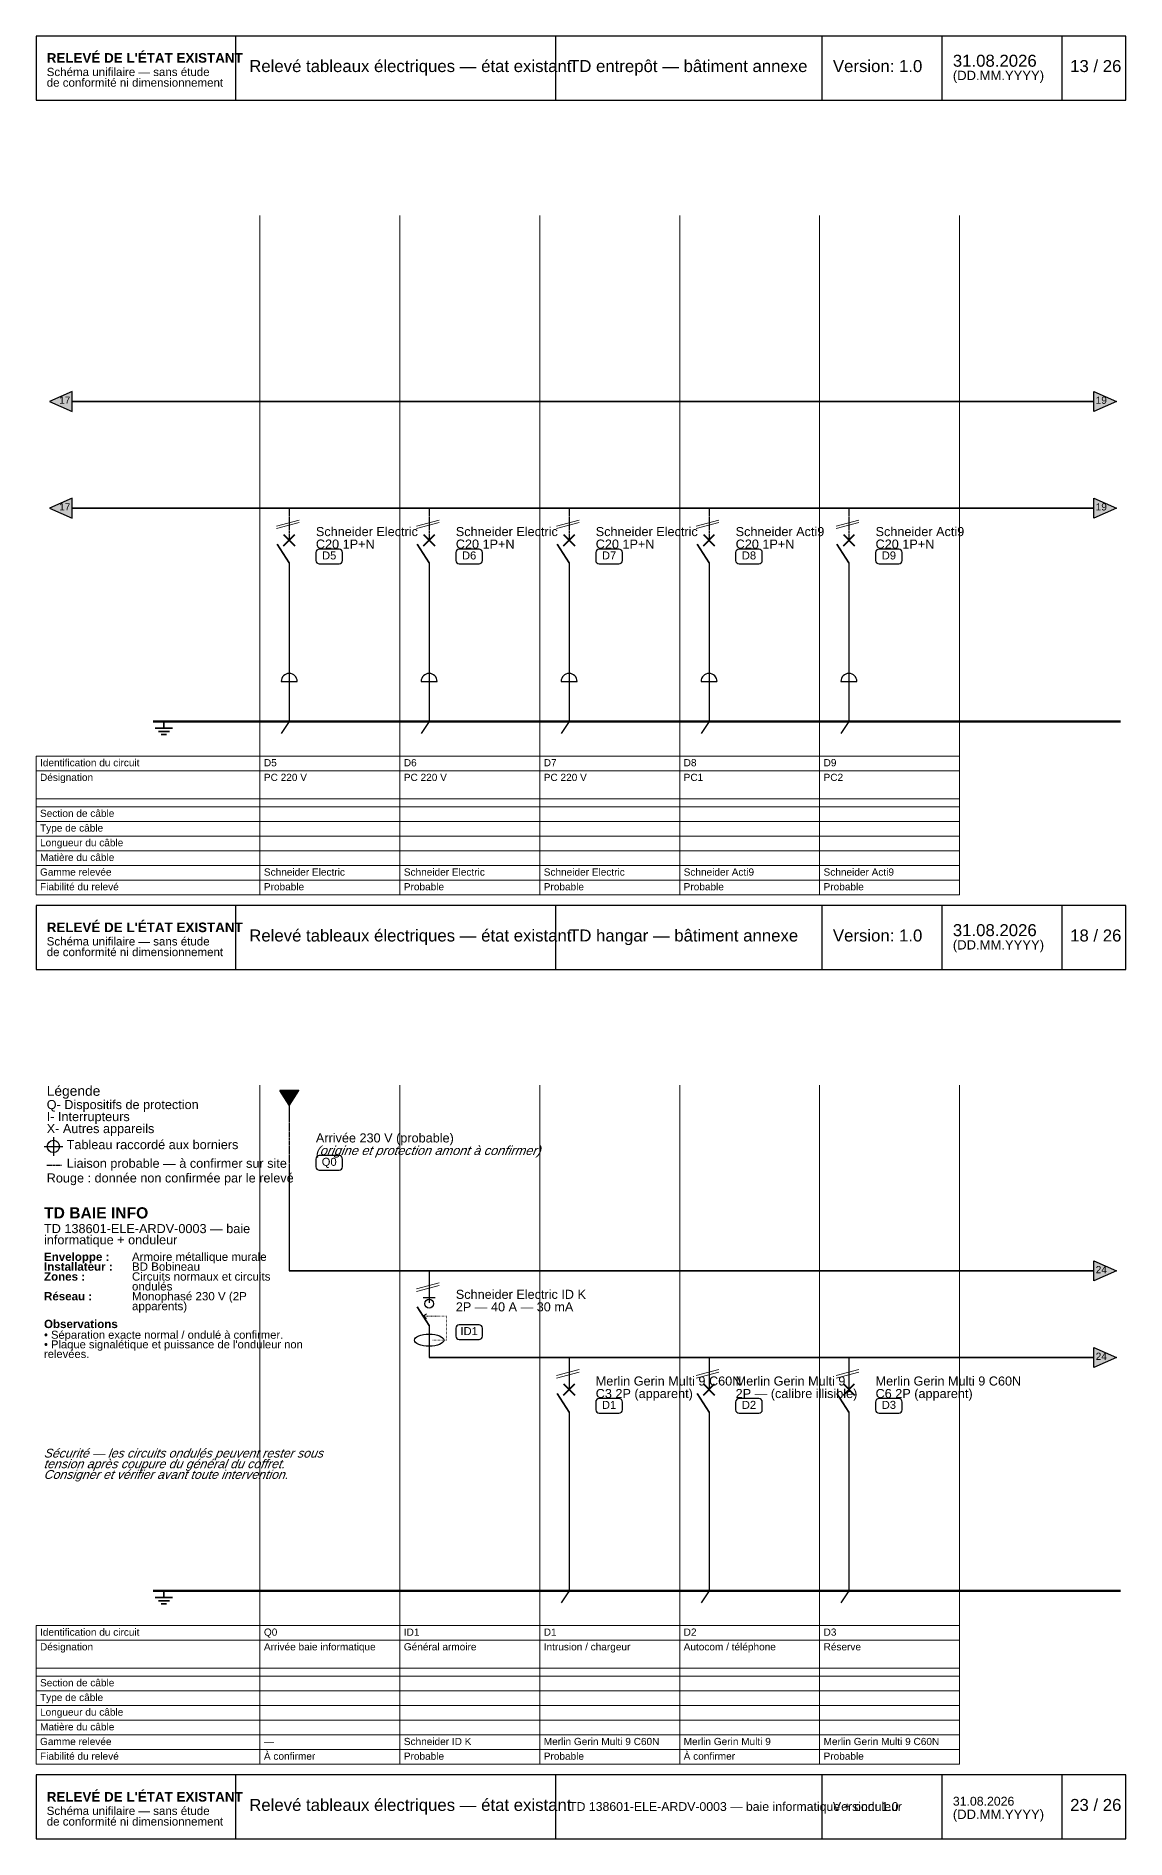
# Model space of a CAD drawing. Header units: millimetres. Extents: x 4 to 1561, y -1145 to 205.
# Drawn here: x 955.2 to 1243.8, y -915.1 to -438.1 of the extents above; entities that cross this region are included whole.
import ezdxf
from ezdxf.enums import TextEntityAlignment as Align

# ---------------------------------------------------------------- set-up
doc = ezdxf.new("R2010")
doc.units = ezdxf.units.MM
doc.header["$LTSCALE"] = 0.5
doc.linetypes.add('DASHED', pattern=[1.524, 1.27, -0.254])
doc.linetypes.add('DOT', pattern=[0.508, 0, -0.508])
for name, color, linetype, lineweight in [('RENVOIS_FOLIO', 5, 'CONTINUOUS', 25), ('SCHEMA', 7, 'CONTINUOUS', 35), ('SCHEMA_PROBABLE', 7, 'DASHED', 35), ('SYMBOLES', 7, 'CONTINUOUS', 25), ('TERRE', 3, 'CONTINUOUS', 50), ('TEXTE', 7, 'CONTINUOUS', 13), ('TEXTE_A_CONFIRMER', 1, 'CONTINUOUS', 13), ('TRAME', 253, 'CONTINUOUS', 9)]:
    doc.layers.add(name, color=color, linetype=linetype, lineweight=lineweight)
doc.styles.add('SCHEMA', font='arial.ttf')
doc.styles.add('SCHEMA_GRAS', font='arialbd.ttf')
doc.styles.add('SCHEMA_ITAL', font='ariali.ttf')

msp = doc.modelspace()

# ---------------------------------------------------------------- hatches: boundary and pattern name
at = {"layer": 'RENVOIS_FOLIO'}
for points in [[(964.76, -532.13), (958.76, -534.78), (964.76, -537.42)], [(1235.3, -532.13), (1241.3, -534.78), (1235.3, -537.42)], [(964.76, -560.35), (958.76, -563), (964.76, -565.65)], [(1235.3, -560.35), (1241.3, -563), (1235.3, -565.65)], [(1235.3, -762.13), (1241.3, -764.78), (1235.3, -767.42)], [(1235.3, -785.06), (1241.3, -787.71), (1235.3, -790.35)]]:
    msp.add_hatch(color=7, dxfattribs=at).paths.add_polyline_path(points)
at = {"layer": 'SCHEMA'}
h = msp.add_hatch(color=7, dxfattribs=at)
edge = h.paths.add_edge_path()
edge.add_arc((1022.26, -619.44), 0.388, 0, 360)
h = msp.add_hatch(color=7, dxfattribs=at)
edge = h.paths.add_edge_path()
edge.add_arc((1059.3, -619.44), 0.388, 0, 360)
h = msp.add_hatch(color=7, dxfattribs=at)
edge = h.paths.add_edge_path()
edge.add_arc((1096.34, -619.44), 0.388, 0, 360)
h = msp.add_hatch(color=7, dxfattribs=at)
edge = h.paths.add_edge_path()
edge.add_arc((1133.39, -619.44), 0.388, 0, 360)
h = msp.add_hatch(color=7, dxfattribs=at)
edge = h.paths.add_edge_path()
edge.add_arc((1170.43, -619.44), 0.388, 0, 360)
msp.add_hatch(color=7, dxfattribs=at).paths.add_polyline_path([(1019.79, -717.05), (1024.73, -717.05), (1022.26, -720.93)])
h = msp.add_hatch(color=7, dxfattribs=at)
edge = h.paths.add_edge_path()
edge.add_arc((1096.34, -849.44), 0.388, 0, 360)
h = msp.add_hatch(color=7, dxfattribs=at)
edge = h.paths.add_edge_path()
edge.add_arc((1133.39, -849.44), 0.388, 0, 360)
h = msp.add_hatch(color=7, dxfattribs=at)
edge = h.paths.add_edge_path()
edge.add_arc((1170.43, -849.44), 0.388, 0, 360)

# ---------------------------------------------------------------- linework, layer by layer
at = {"layer": 'RENVOIS_FOLIO'}
for points in [[(964.76, -532.13), (958.76, -534.78), (964.76, -537.42)], [(1235.3, -532.13), (1241.3, -534.78), (1235.3, -537.42)], [(964.76, -560.35), (958.76, -563), (964.76, -565.65)], [(1235.3, -560.35), (1241.3, -563), (1235.3, -565.65)], [(1235.3, -762.13), (1241.3, -764.78), (1235.3, -767.42)], [(1235.3, -785.06), (1241.3, -787.71), (1235.3, -790.35)]]:
    msp.add_lwpolyline(points, close=True, dxfattribs=at)
at = {"layer": 'SCHEMA', "lineweight": 35}
for p, q in [((964.76, -534.78), (1235.3, -534.78)), ((964.76, -563), (1235.3, -563)), ((1019.09, -572.52), (1022.26, -577.46)), ((1056.13, -572.52), (1059.3, -577.46)), ((1093.17, -572.52), (1096.34, -577.46)), ((1130.21, -572.52), (1133.39, -577.46)), ((1167.25, -572.52), (1170.43, -577.46)), ((989.1, -619.44), (989.1, -621.21)), ((986.81, -621.21), (991.39, -621.21)), ((987.62, -622.06), (990.58, -622.06)), ((988.39, -622.9), (989.81, -622.9)), ((1022.26, -764.78), (1235.3, -764.78)), ((1056.13, -774.3), (1059.3, -779.24)), ((1059.3, -787.71), (1235.3, -787.71)), ((1093.17, -797.23), (1096.34, -802.17)), ((1130.21, -797.23), (1133.39, -802.17)), ((1167.25, -797.23), (1170.43, -802.17)), ((986.81, -851.21), (991.39, -851.21)), ((987.62, -852.06), (990.58, -852.06)), ((988.39, -852.9), (989.81, -852.9)), ((989.1, -849.44), (989.1, -851.21))]:
    msp.add_line(p, q, dxfattribs=at)
at = {"layer": 'SCHEMA', "lineweight": 40}
for p, q in [((1020.78, -572.95), (1023.74, -569.99)), ((1020.78, -569.99), (1023.74, -572.95)), ((1057.82, -572.95), (1060.78, -569.99)), ((1057.82, -569.99), (1060.78, -572.95)), ((1094.86, -572.95), (1097.83, -569.99)), ((1094.86, -569.99), (1097.83, -572.95)), ((1131.9, -572.95), (1134.87, -569.99)), ((1131.9, -569.99), (1134.87, -572.95)), ((1168.95, -572.95), (1171.91, -569.99)), ((1168.95, -569.99), (1171.91, -572.95)), ((1094.86, -797.66), (1097.83, -794.69)), ((1094.86, -794.69), (1097.83, -797.66)), ((1131.9, -797.66), (1134.87, -794.69)), ((1131.9, -794.69), (1134.87, -797.66)), ((1168.95, -797.66), (1171.91, -794.69)), ((1168.95, -794.69), (1171.91, -797.66))]:
    msp.add_line(p, q, dxfattribs=at)
at = {"layer": 'SCHEMA', "lineweight": 30}
for p, q in [((1022.26, -577.46), (1022.26, -619.44)), ((1059.3, -577.46), (1059.3, -619.44)), ((1096.34, -577.46), (1096.34, -619.44)), ((1133.39, -577.46), (1133.39, -619.44)), ((1170.43, -577.46), (1170.43, -619.44)), ((1020.14, -608.86), (1024.38, -608.86)), ((1057.19, -608.86), (1061.42, -608.86)), ((1094.23, -608.86), (1098.46, -608.86)), ((1131.27, -608.86), (1135.5, -608.86)), ((1168.31, -608.86), (1172.54, -608.86)), ((1022.26, -619.44), (1020.14, -622.62)), ((1059.3, -619.44), (1057.19, -622.62)), ((1096.34, -619.44), (1094.23, -622.62)), ((1133.39, -619.44), (1131.27, -622.62)), ((1170.43, -619.44), (1168.31, -622.62)), ((1022.26, -720.93), (1022.26, -723.4)), ((959.82, -729.4), (959.82, -734.34)), ((957.35, -731.87), (962.29, -731.87)), ((1022.26, -737.87), (1022.26, -764.78)), ((1059.3, -764.78), (1059.3, -773.24)), ((1057.68, -771.83), (1060.93, -771.83)), ((1059.3, -779.24), (1059.3, -787.71)), ((1096.34, -787.71), (1096.34, -796.17)), ((1133.39, -787.71), (1133.39, -796.17)), ((1170.43, -787.71), (1170.43, -796.17)), ((1096.34, -802.17), (1096.34, -849.44)), ((1133.39, -802.17), (1133.39, -849.44)), ((1170.43, -802.17), (1170.43, -849.44)), ((1096.34, -849.44), (1094.23, -852.62)), ((1133.39, -849.44), (1131.27, -852.62)), ((1170.43, -849.44), (1168.31, -852.62))]:
    msp.add_line(p, q, dxfattribs=at)
at = {"layer": 'SCHEMA', "lineweight": 35}
msp.add_lwpolyline([(1019.79, -717.05), (1024.73, -717.05), (1022.26, -720.93)], close=True, dxfattribs=at)
at = {"layer": 'SCHEMA', "lineweight": 30}
for centre, radius in [((959.82, -731.87), 1.62), ((1059.3, -773.46), 1.16)]:
    msp.add_circle(centre, radius, dxfattribs=at)
for centre in [(1022.26, -608.86), (1059.3, -608.86), (1096.34, -608.86), (1133.39, -608.86), (1170.43, -608.86)]:
    msp.add_arc(centre, 2.12, 0, 180, dxfattribs=at)
msp.add_ellipse((1059.3, -783.12), major_axis=(3.88, 0), ratio=0.418182, dxfattribs=at)
at = {"layer": 'SCHEMA_PROBABLE', "lineweight": 30}
for p, q in [((1022.26, -563), (1022.26, -571.47)), ((1059.3, -563), (1059.3, -571.47)), ((1096.34, -563), (1096.34, -571.47)), ((1133.39, -563), (1133.39, -571.47)), ((1170.43, -563), (1170.43, -571.47)), ((1022.26, -723.4), (1022.26, -731.87)), ((1022.26, -731.87), (1022.26, -737.87)), ((958.06, -736.81), (961.94, -736.81))]:
    msp.add_line(p, q, dxfattribs=at)
at = {"layer": 'SYMBOLES', "lineweight": 25}
for p, q in [((1008.15, -455.06), (1008.15, -438.13)), ((1092.82, -455.06), (1092.82, -438.13)), ((1163.37, -455.06), (1163.37, -438.13)), ((1195.12, -455.06), (1195.12, -438.13)), ((1226.87, -455.06), (1226.87, -438.13)), ((1008.15, -685.06), (1008.15, -668.13)), ((1092.82, -685.06), (1092.82, -668.13)), ((1163.37, -685.06), (1163.37, -668.13)), ((1195.12, -685.06), (1195.12, -668.13)), ((1226.87, -685.06), (1226.87, -668.13)), ((1008.15, -915.06), (1008.15, -898.13)), ((1092.82, -915.06), (1092.82, -898.13)), ((1163.37, -915.06), (1163.37, -898.13)), ((1195.12, -915.06), (1195.12, -898.13)), ((1226.87, -915.06), (1226.87, -898.13))]:
    msp.add_line(p, q, dxfattribs=at)
at = {"layer": 'SYMBOLES', "lineweight": 20}
for p, q in [((1018.91, -567.76), (1024.91, -566.17)), ((1018.91, -568.43), (1024.91, -566.85)), ((1055.95, -567.76), (1061.95, -566.17)), ((1055.95, -568.43), (1061.95, -566.85)), ((1092.99, -567.76), (1098.99, -566.17)), ((1092.99, -568.43), (1098.99, -566.85)), ((1130.03, -567.76), (1136.03, -566.17)), ((1130.03, -568.43), (1136.03, -566.85)), ((1167.08, -567.76), (1173.07, -566.17)), ((1167.08, -568.43), (1173.07, -566.85)), ((1055.95, -769.54), (1061.95, -767.95)), ((1055.95, -770.21), (1061.95, -768.62)), ((1057.75, -776.77), (1058.6, -776.14)), ((1057.75, -776.77), (1058.6, -777.41)), ((1092.99, -792.47), (1098.99, -790.88)), ((1092.99, -793.14), (1098.99, -791.55)), ((1130.03, -792.47), (1136.03, -790.88)), ((1130.03, -793.14), (1136.03, -791.55)), ((1167.08, -792.47), (1173.07, -790.88)), ((1167.08, -793.14), (1173.07, -791.55))]:
    msp.add_line(p, q, dxfattribs=at)
at = {"layer": 'SYMBOLES', "lineweight": 15}
for p, q in [((955.23, -628.62), (1199.71, -628.62)), ((955.23, -665.31), (955.23, -628.62)), ((1014.5, -665.31), (1014.5, -628.62)), ((1051.54, -665.31), (1051.54, -628.62)), ((1088.58, -665.31), (1088.58, -628.62)), ((1125.62, -665.31), (1125.62, -628.62)), ((1162.67, -665.31), (1162.67, -628.62)), ((1199.71, -665.31), (1199.71, -628.62)), ((955.23, -632.5), (1199.71, -632.5)), ((955.23, -639.91), (1199.71, -639.91)), ((955.23, -642.02), (1199.71, -642.02)), ((955.23, -645.9), (1199.71, -645.9)), ((955.23, -649.78), (1199.71, -649.78)), ((955.23, -653.66), (1199.71, -653.66)), ((955.23, -657.54), (1199.71, -657.54)), ((955.23, -661.42), (1199.71, -661.42)), ((955.23, -665.31), (1199.71, -665.31)), ((955.23, -858.62), (1199.71, -858.62)), ((955.23, -895.31), (955.23, -858.62)), ((955.23, -862.5), (1199.71, -862.5)), ((1014.5, -895.31), (1014.5, -858.62)), ((1051.54, -895.31), (1051.54, -858.62)), ((1088.58, -895.31), (1088.58, -858.62)), ((1125.62, -895.31), (1125.62, -858.62)), ((1162.67, -895.31), (1162.67, -858.62)), ((1199.71, -895.31), (1199.71, -858.62)), ((955.23, -869.91), (1199.71, -869.91)), ((955.23, -872.02), (1199.71, -872.02)), ((955.23, -875.9), (1199.71, -875.9)), ((955.23, -879.78), (1199.71, -879.78)), ((955.23, -883.66), (1199.71, -883.66)), ((955.23, -887.54), (1199.71, -887.54)), ((955.23, -891.42), (1199.71, -891.42)), ((955.23, -895.31), (1199.71, -895.31))]:
    msp.add_line(p, q, dxfattribs=at)
at = {"layer": 'SYMBOLES', "linetype": 'DOT', "lineweight": 20}
for p, q in [((1057.75, -776.77), (1063.89, -776.77)), ((1063.89, -776.77), (1063.89, -783.12)), ((1063.89, -783.12), (1060.01, -783.12))]:
    msp.add_line(p, q, dxfattribs=at)
at = {"layer": 'SYMBOLES', "lineweight": 25}
for points in [[(955.23, -455.06), (1243.77, -455.06), (1243.77, -438.13), (955.23, -438.13)], [(955.23, -685.06), (1243.77, -685.06), (1243.77, -668.13), (955.23, -668.13)], [(955.23, -915.06), (1243.77, -915.06), (1243.77, -898.13), (955.23, -898.13)]]:
    msp.add_lwpolyline(points, close=True, dxfattribs=at)
for points in [[(1030.23, -577.75), (1035.45, -577.75, 0.414214), (1036.37, -576.83), (1036.37, -574.78, 0.414214), (1035.45, -573.87), (1030.23, -573.87, 0.414214), (1029.32, -574.78), (1029.32, -576.83, 0.414214)], [(1067.28, -577.75), (1072.5, -577.75, 0.414214), (1073.41, -576.83), (1073.41, -574.78, 0.414214), (1072.5, -573.87), (1067.28, -573.87, 0.414214), (1066.36, -574.78), (1066.36, -576.83, 0.414214)], [(1104.32, -577.75), (1109.54, -577.75, 0.414214), (1110.46, -576.83), (1110.46, -574.78, 0.414214), (1109.54, -573.87), (1104.32, -573.87, 0.414214), (1103.4, -574.78), (1103.4, -576.83, 0.414214)], [(1141.36, -577.75), (1146.58, -577.75, 0.414214), (1147.5, -576.83), (1147.5, -574.78, 0.414214), (1146.58, -573.87), (1141.36, -573.87, 0.414214), (1140.44, -574.78), (1140.44, -576.83, 0.414214)], [(1178.4, -577.75), (1183.62, -577.75, 0.414214), (1184.54, -576.83), (1184.54, -574.78, 0.414214), (1183.62, -573.87), (1178.4, -573.87, 0.414214), (1177.48, -574.78), (1177.48, -576.83, 0.414214)], [(1030.23, -738.15), (1035.45, -738.15, 0.414214), (1036.37, -737.23), (1036.37, -735.19, 0.414214), (1035.45, -734.27), (1030.23, -734.27, 0.414214), (1029.32, -735.19), (1029.32, -737.23, 0.414214)], [(1067.28, -782.95), (1072.5, -782.95, 0.414214), (1073.41, -782.03), (1073.41, -779.98, 0.414214), (1072.5, -779.07), (1067.28, -779.07, 0.414214), (1066.36, -779.98), (1066.36, -782.03, 0.414214)], [(1104.32, -802.45), (1109.54, -802.45, 0.414214), (1110.46, -801.54), (1110.46, -799.49, 0.414214), (1109.54, -798.57), (1104.32, -798.57, 0.414214), (1103.4, -799.49), (1103.4, -801.54, 0.414214)], [(1141.36, -802.45), (1146.58, -802.45, 0.414214), (1147.5, -801.54), (1147.5, -799.49, 0.414214), (1146.58, -798.57), (1141.36, -798.57, 0.414214), (1140.44, -799.49), (1140.44, -801.54, 0.414214)], [(1178.4, -802.45), (1183.62, -802.45, 0.414214), (1184.54, -801.54), (1184.54, -799.49, 0.414214), (1183.62, -798.57), (1178.4, -798.57, 0.414214), (1177.48, -799.49), (1177.48, -801.54, 0.414214)]]:
    msp.add_lwpolyline(points, format="xyb", close=True, dxfattribs=at)
at = {"layer": 'TERRE', "color": 3}
for p, q in [((986.28, -619.44), (1242.36, -619.44)), ((986.28, -849.44), (1242.36, -849.44))]:
    msp.add_line(p, q, dxfattribs=at)
at = {"layer": 'TERRE', "color": 2, "linetype": 'DASHED'}
for p, q in [((987.69, -619.44), (1242.36, -619.44)), ((987.69, -849.44), (1242.36, -849.44))]:
    msp.add_line(p, q, dxfattribs=at)
at = {"layer": 'TRAME'}
for p, q in [((1014.5, -665.31), (1014.5, -485.64)), ((1051.54, -665.31), (1051.54, -485.64)), ((1088.58, -665.31), (1088.58, -485.64)), ((1125.62, -665.31), (1125.62, -485.64)), ((1162.67, -665.31), (1162.67, -485.64)), ((1199.71, -665.31), (1199.71, -485.64)), ((1014.5, -895.31), (1014.5, -715.64)), ((1051.54, -895.31), (1051.54, -715.64)), ((1088.58, -895.31), (1088.58, -715.64)), ((1125.62, -895.31), (1125.62, -715.64)), ((1162.67, -895.31), (1162.67, -715.64)), ((1199.71, -895.31), (1199.71, -715.64))]:
    msp.add_line(p, q, dxfattribs=at)

# ---------------------------------------------------------------- texts
at = {"layer": 'TEXTE'}
for s, height, style, p in [("RELEVÉ DE L'ÉTAT EXISTANT", 2.54, 'SCHEMA_GRAS', (958.06, -445.18)), ('31.08.2026', 3.175, 'SCHEMA', (1197.94, -446.24)), ('Schéma unifilaire — sans étude', 2.1872, 'SCHEMA', (958.06, -448.71)), ('Relevé tableaux électriques — état existant', 3.175, 'SCHEMA', (1011.68, -447.65)), ('TD entrepôt — bâtiment annexe', 3.175, 'SCHEMA', (1096.34, -447.65)), ('Version: 1.0', 3.175, 'SCHEMA', (1166.19, -447.65)), ('(DD.MM.YYYY)', 2.4694, 'SCHEMA', (1197.94, -449.77)), ('13 / 26', 3.175, 'SCHEMA', (1228.99, -447.65)), ('de conformité ni dimensionnement', 2.1872, 'SCHEMA', (958.06, -451.53)), ('Schneider Electric', 2.3989, 'SCHEMA', (1029.32, -570.41)), ('C20 1P+N', 2.399, 'SCHEMA', (1029.32, -573.72)), ('Schneider Electric', 2.3989, 'SCHEMA', (1066.36, -570.41)), ('C20 1P+N', 2.399, 'SCHEMA', (1066.36, -573.72)), ('Schneider Electric', 2.3989, 'SCHEMA', (1103.4, -570.41)), ('C20 1P+N', 2.399, 'SCHEMA', (1103.4, -573.72)), ('Schneider Acti9', 2.3989, 'SCHEMA', (1140.44, -570.41)), ('C20 1P+N', 2.399, 'SCHEMA', (1140.44, -573.72)), ('Schneider Acti9', 2.3989, 'SCHEMA', (1177.48, -570.41)), ('C20 1P+N', 2.399, 'SCHEMA', (1177.48, -573.72)), ('Identification du circuit', 1.905, 'SCHEMA', (956.29, -631.3)), ('D5', 1.905, 'SCHEMA', (1015.56, -631.3)), ('D6', 1.905, 'SCHEMA', (1052.6, -631.3)), ('D7', 1.905, 'SCHEMA', (1089.64, -631.3)), ('D8', 1.905, 'SCHEMA', (1126.68, -631.3)), ('D9', 1.905, 'SCHEMA', (1163.72, -631.3)), ('Désignation', 1.905, 'SCHEMA', (956.29, -635.18)), ('PC 220 V', 1.905, 'SCHEMA', (1015.56, -635.18)), ('PC 220 V', 1.905, 'SCHEMA', (1052.6, -635.18)), ('PC 220 V', 1.905, 'SCHEMA', (1089.64, -635.18)), ('PC1', 1.905, 'SCHEMA', (1126.68, -635.18)), ('PC2', 1.905, 'SCHEMA', (1163.72, -635.18)), ('Section de câble', 1.905, 'SCHEMA', (956.29, -644.7)), ('Type de câble', 1.905, 'SCHEMA', (956.29, -648.58)), ('Longueur du câble', 1.905, 'SCHEMA', (956.29, -652.46)), ('Matière du câble', 1.905, 'SCHEMA', (956.29, -656.35)), ('Gamme relevée', 1.905, 'SCHEMA', (956.29, -660.23)), ('Fiabilité du relevé', 1.905, 'SCHEMA', (956.29, -664.11)), ('Schneider Electric', 1.905, 'SCHEMA', (1015.56, -660.23)), ('Probable', 1.905, 'SCHEMA', (1015.56, -664.11)), ('Schneider Electric', 1.905, 'SCHEMA', (1052.6, -660.23)), ('Probable', 1.905, 'SCHEMA', (1052.6, -664.11)), ('Schneider Electric', 1.905, 'SCHEMA', (1089.64, -660.23)), ('Probable', 1.905, 'SCHEMA', (1089.64, -664.11)), ('Schneider Acti9', 1.905, 'SCHEMA', (1126.68, -660.23)), ('Probable', 1.905, 'SCHEMA', (1126.68, -664.11)), ('Schneider Acti9', 1.905, 'SCHEMA', (1163.72, -660.23)), ('Probable', 1.905, 'SCHEMA', (1163.72, -664.11)), ("RELEVÉ DE L'ÉTAT EXISTANT", 2.54, 'SCHEMA_GRAS', (958.06, -675.18)), ('Schéma unifilaire — sans étude', 2.1872, 'SCHEMA', (958.06, -678.71)), ('Relevé tableaux électriques — état existant', 3.175, 'SCHEMA', (1011.68, -677.65)), ('TD hangar — bâtiment annexe', 3.175, 'SCHEMA', (1096.34, -677.65)), ('Version: 1.0', 3.175, 'SCHEMA', (1166.19, -677.65)), ('31.08.2026', 3.175, 'SCHEMA', (1197.94, -676.24)), ('(DD.MM.YYYY)', 2.4694, 'SCHEMA', (1197.94, -679.77)), ('18 / 26', 3.175, 'SCHEMA', (1228.99, -677.65)), ('de conformité ni dimensionnement', 2.1872, 'SCHEMA', (958.06, -681.53)), ('Q- Dispositifs de protection', 2.3989, 'SCHEMA', (958.06, -721.99)), ('Légende', 2.611, 'SCHEMA', (958.06, -718.47)), ('I- Interrupteurs', 2.3989, 'SCHEMA', (958.06, -725.17)), ('X- Autres appareils', 2.3989, 'SCHEMA', (958.06, -728.34)), ('Arrivée 230 V (probable)', 2.3989, 'SCHEMA', (1029.32, -730.81)), ('Tableau raccordé aux borniers', 2.3989, 'SCHEMA', (963.35, -732.58)), ('Liaison probable — à confirmer sur site', 2.3989, 'SCHEMA', (963.35, -737.52)), ('TD BAIE INFO', 2.9633, 'SCHEMA_GRAS', (957.35, -750.92)), ('TD 138601-ELE-ARDV-0003 — baie', 2.3989, 'SCHEMA', (957.35, -754.8)), ('informatique + onduleur', 2.3989, 'SCHEMA', (957.35, -757.76)), ('Enveloppe :', 2.1872, 'SCHEMA_GRAS', (957.35, -762.14)), ('Installateur :', 2.1872, 'SCHEMA_GRAS', (957.35, -764.75)), ('Armoire métallique murale', 2.1872, 'SCHEMA', (980.63, -762.14)), ('BD Bobineau', 2.1872, 'SCHEMA', (980.63, -764.75)), ('Zones :', 2.187, 'SCHEMA_GRAS', (957.35, -767.36)), ('ondulés', 2.187, 'SCHEMA', (980.63, -769.97)), ('Circuits normaux et circuits', 2.1872, 'SCHEMA', (980.63, -767.36)), ('Réseau :', 2.187, 'SCHEMA_GRAS', (957.35, -772.58)), ('Monophasé 230 V (2P', 2.1872, 'SCHEMA', (980.63, -772.58)), ('Schneider Electric ID K', 2.3989, 'SCHEMA', (1066.36, -772.19)), ('apparents)', 2.187, 'SCHEMA', (980.63, -775.19)), ('2P — 40 A — 30 mA', 2.3989, 'SCHEMA', (1066.36, -775.5)), ('• Séparation exacte normal / ondulé à confirmer.', 2.1167, 'SCHEMA', (957.35, -782.74)), ('Observations', 2.1872, 'SCHEMA_GRAS', (957.35, -779.92)), ("• Plaque signalétique et puissance de l'onduleur non", 2.1167, 'SCHEMA', (957.35, -785.28)), ('relevées.', 2.117, 'SCHEMA', (957.35, -787.82)), ('C3 2P (apparent)', 2.3989, 'SCHEMA', (1103.4, -798.43)), ('Merlin Gerin Multi 9 C60N', 2.3989, 'SCHEMA', (1103.4, -795.12)), ('2P — (calibre illisible)', 2.3989, 'SCHEMA', (1140.44, -798.43)), ('Merlin Gerin Multi 9', 2.3989, 'SCHEMA', (1140.44, -795.12)), ('C6 2P (apparent)', 2.3989, 'SCHEMA', (1177.48, -798.43)), ('Merlin Gerin Multi 9 C60N', 2.3989, 'SCHEMA', (1177.48, -795.12)), ('Désignation', 1.905, 'SCHEMA', (956.29, -865.18)), ('Identification du circuit', 1.905, 'SCHEMA', (956.29, -861.3)), ('Arrivée baie informatique', 1.905, 'SCHEMA', (1015.56, -865.18)), ('Q0', 1.905, 'SCHEMA', (1015.56, -861.3)), ('Général armoire', 1.905, 'SCHEMA', (1052.6, -865.18)), ('ID1', 1.905, 'SCHEMA', (1052.6, -861.3)), ('D1', 1.905, 'SCHEMA', (1089.64, -861.3)), ('Intrusion / chargeur', 1.905, 'SCHEMA', (1089.64, -865.18)), ('Autocom / téléphone', 1.905, 'SCHEMA', (1126.68, -865.18)), ('D2', 1.905, 'SCHEMA', (1126.68, -861.3)), ('D3', 1.905, 'SCHEMA', (1163.72, -861.3)), ('Réserve', 1.905, 'SCHEMA', (1163.72, -865.18)), ('Section de câble', 1.905, 'SCHEMA', (956.29, -874.7)), ('Type de câble', 1.905, 'SCHEMA', (956.29, -878.58)), ('Longueur du câble', 1.905, 'SCHEMA', (956.29, -882.46)), ('Matière du câble', 1.905, 'SCHEMA', (956.29, -886.35)), ('Gamme relevée', 1.905, 'SCHEMA', (956.29, -890.23)), ('—', 1.91, 'SCHEMA', (1015.56, -890.23)), ('Schneider ID K', 1.905, 'SCHEMA', (1052.6, -890.23)), ('Merlin Gerin Multi 9 C60N', 1.905, 'SCHEMA', (1089.64, -890.23)), ('Merlin Gerin Multi 9', 1.905, 'SCHEMA', (1126.68, -890.23)), ('Merlin Gerin Multi 9 C60N', 1.905, 'SCHEMA', (1163.72, -890.23)), ('Fiabilité du relevé', 1.905, 'SCHEMA', (956.29, -894.11)), ('Probable', 1.905, 'SCHEMA', (1052.6, -894.11)), ('Probable', 1.905, 'SCHEMA', (1089.64, -894.11)), ('Probable', 1.905, 'SCHEMA', (1163.72, -894.11)), ("RELEVÉ DE L'ÉTAT EXISTANT", 2.54, 'SCHEMA_GRAS', (958.06, -905.18)), ('Relevé tableaux électriques — état existant', 3.175, 'SCHEMA', (1011.68, -907.65)), ('TD 138601-ELE-ARDV-0003 — baie informatique + onduleur', 2.3283, 'SCHEMA', (1096.34, -907.65)), ('Version: 1.0', 2.3283, 'SCHEMA', (1166.19, -907.65)), ('31.08.2026', 2.328, 'SCHEMA', (1197.94, -906.24)), ('23 / 26', 3.175, 'SCHEMA', (1228.99, -907.65)), ('de conformité ni dimensionnement', 2.1872, 'SCHEMA', (958.06, -911.53)), ('Schéma unifilaire — sans étude', 2.1872, 'SCHEMA', (958.06, -908.71)), ('(DD.MM.YYYY)', 2.4694, 'SCHEMA', (1197.94, -909.77))]:
    msp.add_text(s, height=height, dxfattribs=dict(at, style=style)).set_placement(p)
at = {"layer": 'TEXTE', "style": 'SCHEMA'}
for s, height, p in [('17', 1.905, (962.82, -535.41)), ('19', 1.905, (1237.24, -535.41)), ('17', 1.905, (962.82, -563.63)), ('19', 1.905, (1237.24, -563.63)), ('D5', 2.117, (1032.84, -576.58)), ('D6', 2.117, (1069.89, -576.58)), ('D7', 2.117, (1106.93, -576.58)), ('D8', 2.117, (1143.97, -576.58)), ('D9', 2.117, (1181.01, -576.58)), ('Q0', 2.117, (1032.84, -736.99)), ('24', 1.905, (1237.24, -765.41)), ('ID1', 2.117, (1069.89, -781.78)), ('24', 1.905, (1237.24, -788.34)), ('D1', 2.117, (1106.93, -801.29)), ('D2', 2.117, (1143.97, -801.29)), ('D3', 2.117, (1181.01, -801.29))]:
    msp.add_text(s, height=height, dxfattribs=at).set_placement(p, align=Align.CENTER)
at = {"layer": 'TEXTE_A_CONFIRMER', "style": 'SCHEMA_ITAL', "oblique": 12}
for s, height, p in [('(origine et protection amont à confirmer)', 2.3989, (1029.32, -734.13)), ('tension après coupure du général du coffret.', 2.3283, (957.35, -816.99)), ('Sécurité — les circuits ondulés peuvent rester sous', 2.3283, (957.35, -814.17)), ('Consigner et vérifier avant toute intervention.', 2.3283, (957.35, -819.81))]:
    msp.add_text(s, height=height, dxfattribs=at).set_placement(p)
at = {"layer": 'TEXTE_A_CONFIRMER', "style": 'SCHEMA'}
for s, height, p in [('Rouge : donnée non confirmée par le relevé', 2.3989, (958.06, -741.4)), ('À confirmer', 1.905, (1015.56, -894.11)), ('À confirmer', 1.905, (1126.68, -894.11))]:
    msp.add_text(s, height=height, dxfattribs=at).set_placement(p)

doc.saveas('drawing.dxf')
